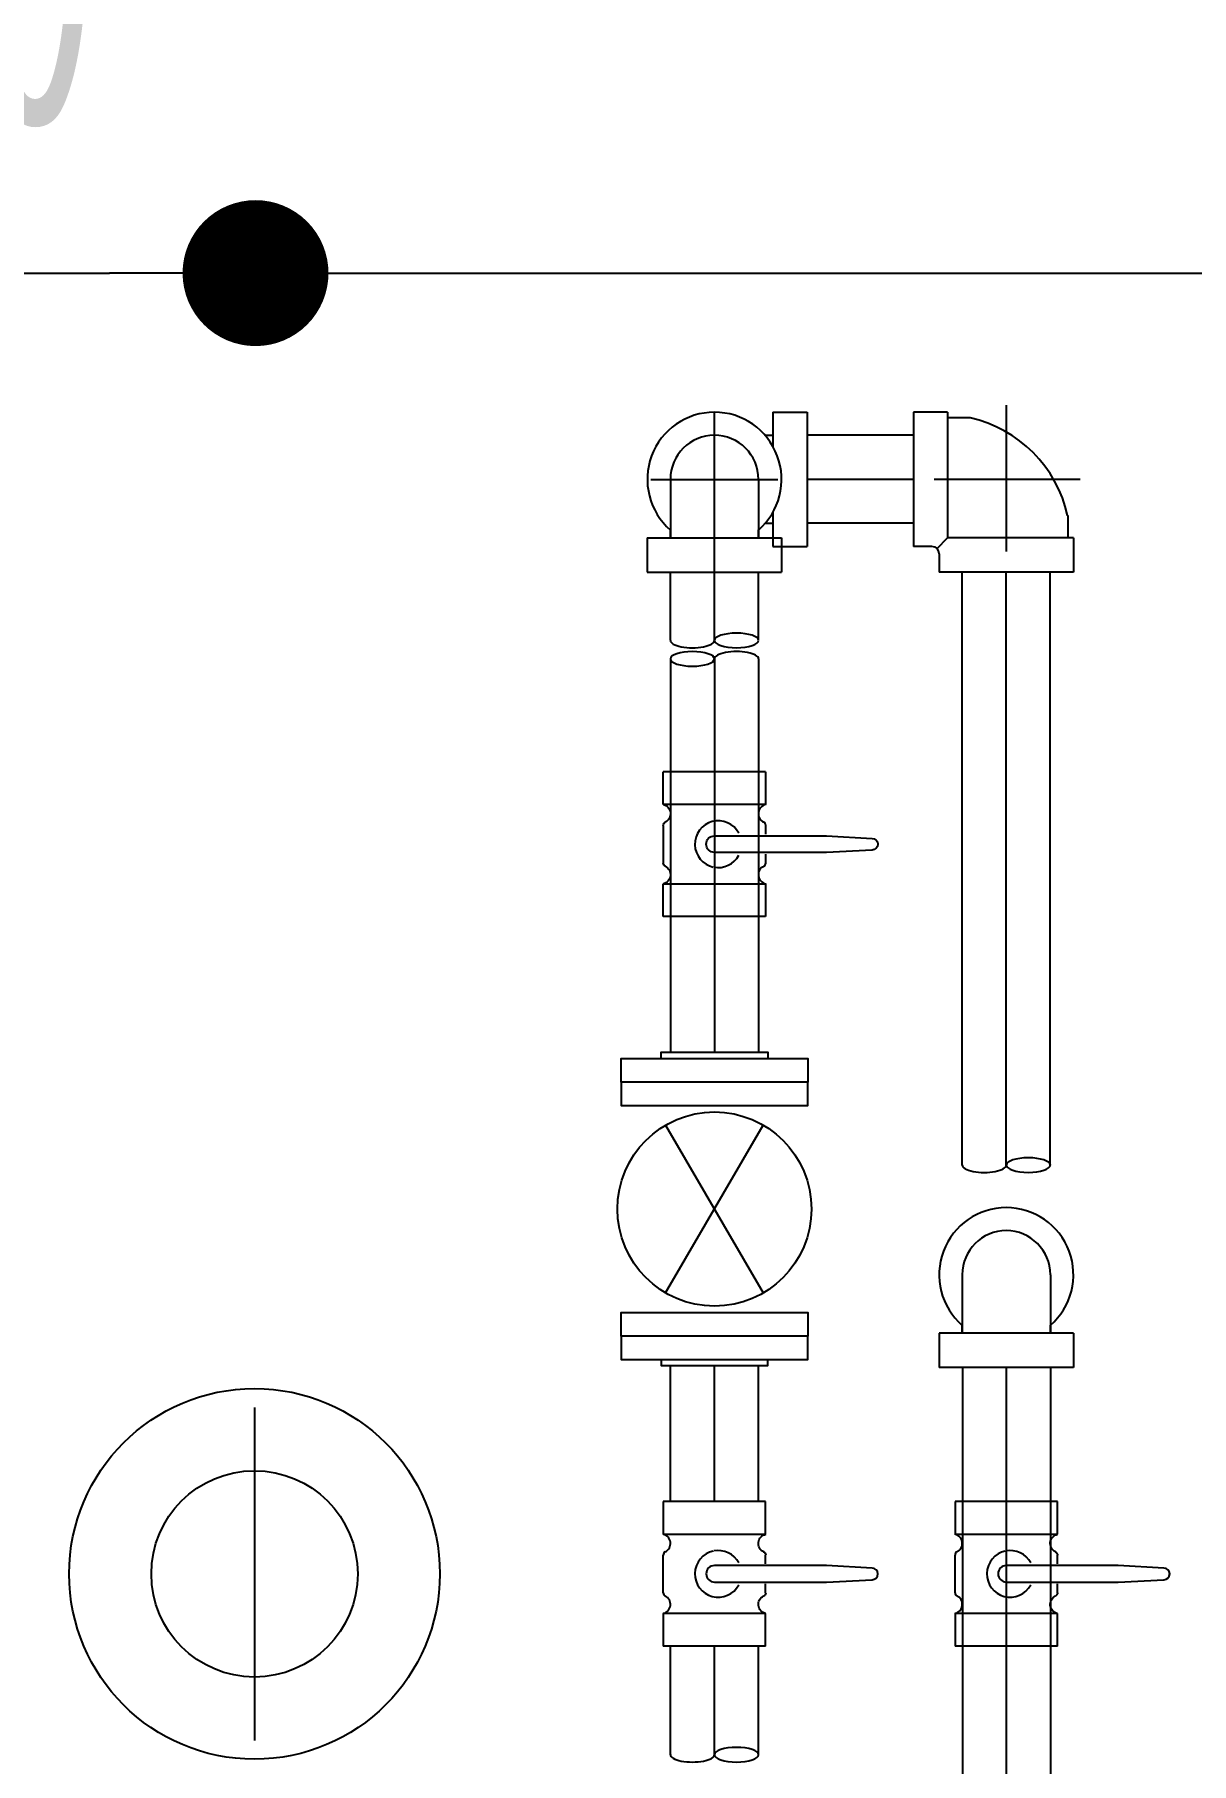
# Model space of a CAD drawing. Extents: x -32000 to 416743, y -254124 to 144214.
# Drawn here: x 254479 to 255272, y 84120 to 85305 of the extents above; entities that cross this region are included whole.
import ezdxf

# ---------------------------------------------------------------- set-up
doc = ezdxf.new("R2010")
doc.units = 0
doc.header["$LTSCALE"] = 10
for name, color, linetype in [('XFM1P40$0$E-CBL-DIM', 250, 'Continuous'), ('XFM1Q40$0$COL', 1, 'Continuous'), ('XFM1Q40$0$M-EQPM-MAU', 22, 'Continuous'), ('XFM1Q40$0$M-PIPE-CHWR13-PH1', 94, 'Continuous')]:
    doc.layers.add(name, color=color, linetype=linetype)
doc.styles.add('XFM1P40$0$dim-txt', font='isocp.shx', dxfattribs={"width": 0.7, "bigfont": 'chineset.shx'})
doc.dimstyles.new('XFM1P40$0$2000-dim', dxfattribs={"dimscale": 2000, "dimtxt": 0.1, "dimasz": 0.05, "dimexe": 0.1, "dimexo": 0.1, "dimgap": 0.05, "dimtad": 1, "dimdec": 0, "dimrnd": 5, "dimtxsty": 'XFM1P40$0$dim-txt', "dimblk": 'XFM1P40$0$_Dot', "dimcen": 2, "dimclrd": 256, "dimclre": 256, "dimclrt": 256, "dimadec": 0, "dimazin": 0, "dimtfac": 1, "dimtdec": 0, "dimtix": 1, "dimtmove": 2, "dimatfit": 3, "dimldrblk": 'XFM1P40$0$_Oblique', "dimfxl": 1, "dimtvp": 1, "dimarcsym": 0})

# ---------------------------------------------------------------- blocks, each defined once
blk = doc.blocks.new('XFM1P40$0$_Dot')
at = {"color": 0, "linetype": 'ByBlock', "lineweight": -2}
blk.add_line((-0.5, 0), (-1, 0), dxfattribs=at)
at = {"color": 0, "linetype": 'ByBlock', "const_width": 0.5}
blk.add_lwpolyline([(-0.25, 0, 1), (0.25, 0, 1)], format="xyb", close=True, dxfattribs=at)
blk = doc.blocks.new('*D263')
at = {"layer": 'DEFPOINTS', "color": 0, "transparency": 16777216}
for p in [(254141.7, 86528.7, 0), (254630.5, 85141.3), (254630.5, 85140.6, 0)]:
    blk.add_point(p, dxfattribs=at)
at = {"layer": 'XFM1P40$0$E-CBL-DIM', "lineweight": -2}
for p, q in [((254141.7, 86328.7), (254141.7, 84941.3)), ((254630.5, 85340.6), (254630.5, 85341.3)), ((254241.7, 85141.3), (254530.5, 85141.3))]:
    blk.add_line(p, q, dxfattribs=at)
at = {"layer": 'XFM1P40$0$E-CBL-DIM', "lineweight": -2, "xscale": 100, "yscale": 100, "zscale": 100, "rotation": 180}
blk.add_blockref('XFM1P40$0$_Dot', (254141.7, 85141.3), dxfattribs=at)
at = {"layer": 'XFM1P40$0$E-CBL-DIM', "lineweight": -2, "xscale": 100, "yscale": 100, "zscale": 100}
blk.add_blockref('XFM1P40$0$_Dot', (254630.5, 85141.3), dxfattribs=at)
at = {"layer": 'XFM1P40$0$E-CBL-DIM', "insert": (254386.1, 85341.3), "char_height": 200, "attachment_point": 5, "style": 'XFM1P40$0$dim-txt'}
blk.add_mtext('490', dxfattribs=at)
blk = doc.blocks.new('XFM1P40$0$_Oblique')
at = {"color": 0, "linetype": 'ByBlock', "lineweight": -2}
blk.add_line((-0.5, -0.5), (0.5, 0.5), dxfattribs=at)
blk = doc.blocks.new('*D264')
at = {"layer": 'DEFPOINTS', "color": 0, "transparency": 16777216}
for p in [(254630.5, 85140.6, 0), (257200, 85141.3), (257200, 85140.6, 0)]:
    blk.add_point(p, dxfattribs=at)
at = {"layer": 'XFM1P40$0$E-CBL-DIM', "lineweight": -2}
for p, q in [((254630.5, 85340.6), (254630.5, 85341.3)), ((257200, 85340.6), (257200, 85341.3)), ((254730.5, 85141.3), (257100, 85141.3))]:
    blk.add_line(p, q, dxfattribs=at)
at = {"layer": 'XFM1P40$0$E-CBL-DIM', "lineweight": -2, "xscale": 100, "yscale": 100, "zscale": 100, "rotation": 180}
blk.add_blockref('XFM1P40$0$_Dot', (254630.5, 85141.3), dxfattribs=at)
at = {"layer": 'XFM1P40$0$E-CBL-DIM', "lineweight": -2, "xscale": 100, "yscale": 100, "zscale": 100}
blk.add_blockref('XFM1P40$0$_Dot', (257200, 85141.3), dxfattribs=at)
at = {"layer": 'XFM1P40$0$E-CBL-DIM', "insert": (255915.3, 85341.3), "char_height": 200, "attachment_point": 5, "style": 'XFM1P40$0$dim-txt'}
blk.add_mtext('2570', dxfattribs=at)
blk = doc.blocks.new('XFM1Q40$0$A$C6DF15AF1')
at = {"layer": 'XFM1Q40$0$M-EQPM-MAU'}
for p, q in [((13645.37, -13728.42), (13645.37, -13737.62)), ((13647.71, -13728.42), (13645.37, -13728.42)), ((13647.71, -13728.42), (13647.71, -13737.62)), ((13574.01, -13729.5), (13571.76, -13729.5)), ((13571.76, -13736.53), (13571.76, -13729.5)), ((13574.01, -13736.53), (13574.01, -13729.5)), ((13575.43, -13729.5), (13578.01, -13729.5)), ((13581.68, -13729.5), (13579.44, -13729.5)), ((13579.44, -13729.5), (13579.44, -13736.53)), ((13581.68, -13736.53), (13581.68, -13729.5)), ((13595.98, -13729.67), (13607.46, -13736.37)), ((13607.46, -13729.67), (13595.98, -13736.37)), ((13621.76, -13729.5), (13624.01, -13729.5)), ((13621.76, -13736.53), (13621.76, -13729.5)), ((13624.01, -13729.5), (13624.01, -13736.53)), ((13628.01, -13729.5), (13625.43, -13729.5)), ((13629.44, -13736.53), (13629.44, -13729.5)), ((13629.44, -13729.5), (13631.68, -13729.5)), ((13631.68, -13736.53), (13631.68, -13729.5)), ((13651.72, -13728.67), (13651.72, -13737.37)), ((13564.33, -13730), (13571.76, -13730)), ((13581.68, -13730, 0), (13590.99, -13730, 0)), ((13639.41, -13730, 0), (13612.46, -13730, 0)), ((13640.69, -13730), (13645.37, -13730)), ((13651.72, -13730, 0), (13647.71, -13730)), ((13647.71, -13730), (13648.25, -13730)), ((13647.71, -13730), (13648.25, -13730)), ((13564.33, -13733.02), (13571.76, -13733.02)), ((13581.68, -13733.02, 0), (13590.99, -13733.02, 0)), ((13639.41, -13733.02, 0), (13612.46, -13733.02, 0)), ((13640.69, -13733.02), (13645.37, -13733.02)), ((13645.37, -13733.02), (13656.32, -13733.02)), ((13564.33, -13736.03), (13571.76, -13736.03)), ((13571.76, -13736.53), (13574.01, -13736.53)), ((13575.43, -13736.53), (13576.04, -13736.53)), ((13577.41, -13736.53), (13578.01, -13736.53)), ((13579.44, -13736.53), (13581.68, -13736.53)), ((13581.68, -13736.03, 0), (13590.99, -13736.03, 0)), ((13639.41, -13736.03, 0), (13612.46, -13736.03, 0)), ((13624.01, -13736.53), (13621.76, -13736.53)), ((13626.04, -13736.53), (13625.43, -13736.53)), ((13628.01, -13736.53), (13627.41, -13736.53)), ((13631.68, -13736.53), (13629.44, -13736.53)), ((13640.69, -13736.03), (13645.37, -13736.03)), ((13651.72, -13736.04, 0), (13647.71, -13736.04)), ((13647.71, -13736.04), (13648.25, -13736.04)), ((13648.71, -13736.49), (13648.71, -13737.03)), ((13654.74, -13736.49), (13654.74, -13737.03)), ((13647.71, -13737.62), (13645.37, -13737.62)), ((13649.48, -13737.03), (13647.12, -13737.03)), ((13647.12, -13737.03), (13647.12, -13739.37)), ((13656.32, -13737.03), (13653.96, -13737.03)), ((13656.32, -13737.03), (13656.32, -13739.37)), ((13656.32, -13739.37), (13647.12, -13739.37)), ((13648.71, -13746.67, 0), (13648.71, -13739.37, 0)), ((13651.72, -13746.67, 0), (13651.72, -13739.37, 0)), ((13654.74, -13746.67, 0), (13654.74, -13739.37, 0)), ((13656.32, -13746.67, 0), (13647.12, -13746.67, 0)), ((13647.12, -13747.92, 0), (13647.12, -13746.67, 0)), ((13656.32, -13749, 0), (13656.32, -13746.67, 0)), ((13590.87, -13757.62), (13590.87, -13748.42)), ((13593.21, -13748.42), (13590.87, -13748.42)), ((13593.21, -13757.62), (13593.21, -13748.42)), ((13646.62, -13748.42, 0), (13645.37, -13748.42, 0)), ((13645.37, -13757.62, 0), (13645.37, -13748.42, 0)), ((13646.98, -13748.28, 0), (13647.71, -13749, 0)), ((13651.72, -13758.09, 0), (13651.72, -13748.07, 0)), ((13574.01, -13749.51), (13571.76, -13749.51)), ((13571.76, -13756.54), (13571.76, -13749.51)), ((13574.01, -13756.54), (13574.01, -13749.51)), ((13575.43, -13749.51), (13578.01, -13749.51)), ((13581.68, -13749.51), (13579.44, -13749.51)), ((13579.44, -13749.51), (13579.44, -13756.54)), ((13581.68, -13756.54), (13581.68, -13749.51)), ((13656.32, -13749, 0), (13647.71, -13749, 0)), ((13647.71, -13757.62, 0), (13647.71, -13749, 0)), ((13655.93, -13750.54, 0), (13655.93, -13749, 0)), ((13590.87, -13750.01), (13558.07, -13750.01)), ((13597.22, -13750, 0), (13593.21, -13750)), ((13593.21, -13750), (13593.75, -13750)), ((13604.73, -13750, 0), (13645.37, -13750, 0)), ((13590.87, -13753.02), (13558.07, -13753.02)), ((13604.73, -13753.02, 0), (13645.37, -13753.02, 0)), ((13656.8, -13753.02, 0), (13646.78, -13753.02, 0)), ((13590.87, -13756.04), (13558.07, -13756.04)), ((13571.76, -13756.54), (13574.01, -13756.54)), ((13575.43, -13756.54), (13576.04, -13756.54)), ((13577.41, -13756.54), (13578.01, -13756.54)), ((13579.44, -13756.54), (13581.68, -13756.54)), ((13597.22, -13756.04, 0), (13593.21, -13756.04)), ((13593.21, -13756.04), (13593.75, -13756.04)), ((13593.21, -13756.04), (13593.75, -13756.04)), ((13604.73, -13756.03, 0), (13645.37, -13756.03, 0)), ((13593.21, -13757.62), (13590.87, -13757.62)), ((13647.71, -13757.62, 0), (13645.37, -13757.62, 0)), ((13649.24, -13757.23, 0), (13647.71, -13757.23, 0))]:
    blk.add_line(p, q, dxfattribs=at)
for points in [[(13593.02, -13739.42), (13593.02, -13726.62), (13591.41, -13726.62), (13591.41, -13739.42), (13593.02, -13739.42)], [(13593.02, -13739.42), (13593.02, -13726.62), (13594.64, -13726.62), (13594.64, -13739.42), (13593.02, -13739.42)], [(13610.42, -13739.42), (13610.42, -13726.62), (13608.81, -13726.62), (13608.81, -13739.42), (13610.42, -13739.42)], [(13610.42, -13739.42), (13610.42, -13726.62), (13612.04, -13726.62), (13612.04, -13739.42), (13610.42, -13739.42)], [(13591.41, -13729.36), (13590.99, -13729.36), (13590.99, -13736.68), (13591.41, -13736.68)], [(13612.04, -13729.36), (13612.46, -13729.36), (13612.46, -13736.68), (13612.04, -13736.68)], [(13576.16, -13733.02), (13576.16, -13740.69)], [(13627.29, -13733.02), (13627.29, -13740.69)], [(13577.29, -13740.69), (13577.29, -13734.03)], [(13626.16, -13740.69), (13626.16, -13734.03)], [(13576.16, -13753.02), (13576.16, -13760.69)], [(13577.29, -13760.69), (13577.29, -13754.03)]]:
    blk.add_lwpolyline(points, dxfattribs=at)
for points in [[(13577.29, -13734.03), (13577.29, -13733.02, 1), (13576.16, -13733.02), (13576.16, -13734.15)], [(13626.16, -13734.03), (13626.16, -13733.02, -1), (13627.29, -13733.02), (13627.29, -13734.15)], [(13576.16, -13740.69), (13576.32, -13743.82, 1), (13577.12, -13743.82), (13577.29, -13740.69)], [(13627.29, -13740.69), (13627.12, -13743.82, -1), (13626.32, -13743.82), (13626.16, -13740.69)], [(13577.29, -13754.03), (13577.29, -13753.02, 1), (13576.16, -13753.02), (13576.16, -13754.15)], [(13576.16, -13760.69), (13576.32, -13763.82, 1), (13577.12, -13763.82), (13577.29, -13760.69)]]:
    blk.add_lwpolyline(points, format="xyb", dxfattribs=at)
blk.add_circle((13601.72, -13733.02), 6.65, dxfattribs=at)
for centre, radius, start, end in [((13651.72, -13733.02), 4.6, 221.0014, 138.9986), ((13651.72, -13733.02), 3.02, 270, 90), ((13576.72, -13733.28), 1.6, 12.1315, 241.8571), ((13626.72, -13733.28), 1.6, 298.1429, 167.8685), ((13576.72, -13733.28), 1.6, 298.1429, 10.8421), ((13626.72, -13733.28), 1.6, 169.1579, 241.8571), ((13597.22, -13753.02), 4.6, 221.0014, 138.9986), ((13646.62, -13747.92, 0), 0.5, 270, 0), ((13597.22, -13753.02), 3.02, 270, 90), ((13647.31, -13748.61, 0), 8.83, 282.6152, 347.3848), ((13576.72, -13753.29), 1.6, 12.1315, 241.8571), ((13576.72, -13753.29), 1.6, 298.1429, 10.8421)]:
    blk.add_arc(centre, radius, start, end, dxfattribs=at)
for centre, major_axis, ratio, start_param, end_param in [((13574.63, -13729.37), (-0.451, 0.451), 1, 0.993395, 3.480999), ((13575.43, -13729.76), (-0.178, 0.178), 1, -0.785398, 0.339406), ((13578.01, -13729.76), (-0.178, 0.178), 1, 4.372983, 5.497787), ((13578.81, -13729.37), (0.451, 0.451), 1, 2.802187, 5.289791), ((13564.33, -13731.51, 0), (0, 1.51), 0.331651, -0.006585, 3.141593), ((13640.68, -13731.51, 0), (0, 1.51), 0.331651, -0.006585, 3.141593), ((13639.42, -13734.53, 0), (0, 1.51), 0.331651, 3.135007, 6.283185), ((13624.63, -13736.67), (-0.451, 0.451), 1, 4.372983, 6.860587), ((13625.43, -13736.28), (-0.178, 0.178), 1, 1.23139, 2.356194), ((13628.01, -13736.28), (0.178, 0.178), 1, 3.926991, 5.051795), ((13628.81, -13736.67), (-0.451, 0.451), 1, 4.134987, 6.622591), ((13574.63, -13749.37), (-0.451, 0.451), 1, 0.993395, 3.480999), ((13575.43, -13749.76), (-0.178, 0.178), 1, -0.785398, 0.339406), ((13578.01, -13749.76), (-0.178, 0.178), 1, 4.372983, 5.497787), ((13578.81, -13749.37), (0.451, 0.451), 1, 2.802187, 5.289791), ((13604.73, -13751.51), (0, 1.51), 0.331651, -0.006585, 3.141593)]:
    blk.add_ellipse(centre, major_axis=major_axis, ratio=ratio, start_param=start_param, end_param=end_param, dxfattribs=at)
at = {"layer": 'XFM1Q40$0$M-EQPM-MAU', "extrusion": (0, 0, -1)}
for centre, major_axis, start_param, end_param in [((13624.63, -13729.37), (0.451, 0.451), 1.23139, 3.718994), ((13625.43, -13729.76), (0.178, 0.178), 4.372983, 5.497787), ((13628.01, -13729.76), (0.178, 0.178), -0.785398, 0.339406), ((13628.81, -13729.37), (0.451, 0.451), 0.993395, 3.480999), ((13574.63, -13736.67), (0.451, 0.451), 4.134987, 6.622591), ((13575.43, -13736.28), (0.178, 0.178), 2.356194, 3.480999), ((13578.01, -13736.28), (0.178, 0.178), 1.23139, 2.356194), ((13578.81, -13736.67), (-0.451, 0.451), 5.943779, 8.431383), ((13574.63, -13756.67), (0.451, 0.451), 4.134987, 6.622591), ((13575.43, -13756.28), (0.178, 0.178), 2.356194, 3.480999), ((13578.01, -13756.28), (0.178, 0.178), 1.23139, 2.356194), ((13578.81, -13756.67), (-0.451, 0.451), 5.943779, 8.431383)]:
    blk.add_ellipse(centre, major_axis=major_axis, ratio=1, start_param=start_param, end_param=end_param, dxfattribs=at)
for centre, major_axis in [((13639.42, -13731.51, 0), (0, 1.51)), ((13564.33, -13734.53, 0), (0, -1.51)), ((13640.68, -13734.53, 0), (0, -1.51)), ((13604.73, -13754.53), (0, -1.51))]:
    blk.add_ellipse(centre, major_axis=major_axis, ratio=0.331651, dxfattribs=at)
blk = doc.blocks.new('XFM1Q40$0$A$C400517eb')
at = {"layer": 'XFM1Q40$0$M-PIPE-CHWR13-PH1'}
for p, q in [((284029.8, 84364.1), (284029.8, 84135.9)), ((284029.8, 84179.3), (284029.8, 84179.3))]:
    blk.add_line(p, q, dxfattribs=at)
for radius in [127, 70.7]:
    blk.add_circle((284029.8, 84250), radius, dxfattribs=at)
at = {"layer": 'XFM1Q40$0$COL', "xscale": 10.00000000000001, "yscale": 10.00000000000001, "zscale": 10.00000000000001, "rotation": 90}
blk.add_blockref('XFM1Q40$0$A$C6DF15AF1', (147014.8, -51517.2), dxfattribs=at)
blk = doc.blocks.new('XFM1Q40')
blk.add_blockref('XFM1Q40$0$A$C400517eb', (-29400, 0))
blk = doc.blocks.new('XFM1P40')
at = {"layer": 'XFM1P40$0$E-CBL-DIM'}
for base, p1, p2, picture, middle in [((254630.5, 85141.3), (254141.7, 86528.7, 0), (254630.5, 85140.6, 0), '*D263', (254386.1, 85341.3)), ((257200, 85141.2759), (254630.5441, 85140.6256, -0.0002), (257200, 85140.6256, 0.0001), '*D264', (255915.2721, 85341.2956))]:
    dim = blk.add_linear_dim(base=base, p1=p1, p2=p2, dimstyle='XFM1P40$0$2000-dim', dxfattribs=at)
    dim.commit()
    dim.dimension.update_dxf_attribs({"geometry": picture, "text_midpoint": middle})

msp = doc.modelspace()

# ---------------------------------------------------------------- block references
for name in ['XFM1P40', 'XFM1Q40']:
    msp.add_blockref(name, (0, 0))

doc.saveas('drawing.dxf')
